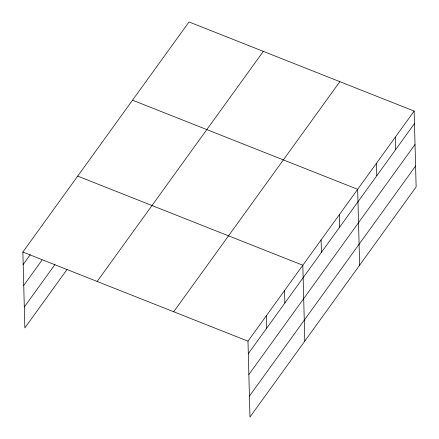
<?xml version="1.0" encoding="UTF-8"?>
<svg xmlns="http://www.w3.org/2000/svg" width="439" height="439" viewBox="0 0 439 439"><rect width="100%" height="100%" fill="white"/><g stroke="black" fill="none" stroke-linecap="round" stroke-linejoin="round"><path stroke-width="0.66" d="M66.969 269.595L24.853 327.917L22.866 252.046L189.028 21.95L414.147 111.083L416.134 186.954L249.972 417.05L247.986 341.174L414.147 111.083M23.19 264.498L30.34 254.593M23.739 285.427L42.018 260.113M24.304 306.987L54.897 264.624M97.156 281.459L263.318 51.363M173.696 311.761L339.857 81.67M248.315 353.631L414.476 123.535M248.858 374.56L415.025 144.464M249.423 396.121L415.59 166.024M132.534 100.18L357.653 189.313L359.64 265.189M77.698 176.116L302.822 265.244L304.809 341.119M22.866 252.046L247.986 341.174M395.319 137.16L395.643 149.611M376.486 163.237L376.81 175.688M339.374 214.627L339.704 227.078M321.096 239.935L321.425 252.387M284.543 290.558L284.867 303.009M266.264 315.866L266.588 328.317"/></g></svg>
